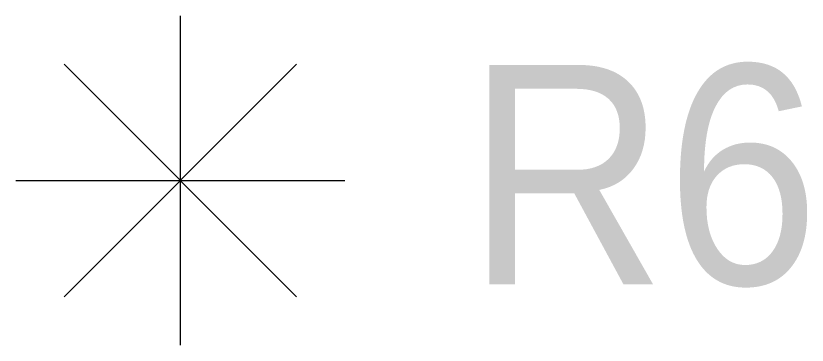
# Model space of a CAD drawing. Header units: metres. Extents: x -9802 to 773, y -8579 to 5125.
# Drawn here: x 52 to 773, y -96 to 204 of the extents above; entities that cross this region are included whole.
import ezdxf

# ---------------------------------------------------------------- set-up
doc = ezdxf.new("R2010")
doc.units = ezdxf.units.M
doc.header["$MEASUREMENT"] = 0
doc.layers.get('0').update_dxf_attribs({"color": 30, "lineweight": 0})
doc.layers.add('R6', color=1, linetype='Continuous', lineweight=0)
doc.styles.add('ARIAL-ING', font='arial.ttf')

msp = doc.modelspace()

# ---------------------------------------------------------------- linework, layer by layer
at = {"color": 1, "ltscale": 0.3, "transparency": 33554687}
for points in [[(201.56, 204.12), (201.56, -95.88)], [(95.5, 160.19), (307.63, -51.94)], [(95.5, -51.94), (307.63, 160.19)], [(51.56, 54.12), (351.56, 54.12)]]:
    msp.add_lwpolyline(points, dxfattribs=at)

# ---------------------------------------------------------------- texts
at = {"layer": 'R6', "color": 1, "ltscale": 0.3, "transparency": 33554687, "style": 'ARIAL-ING', "width": 0.9}
msp.add_text('R6', height=200, dxfattribs=at).set_placement((462.82, -40.62))

doc.saveas('drawing.dxf')
